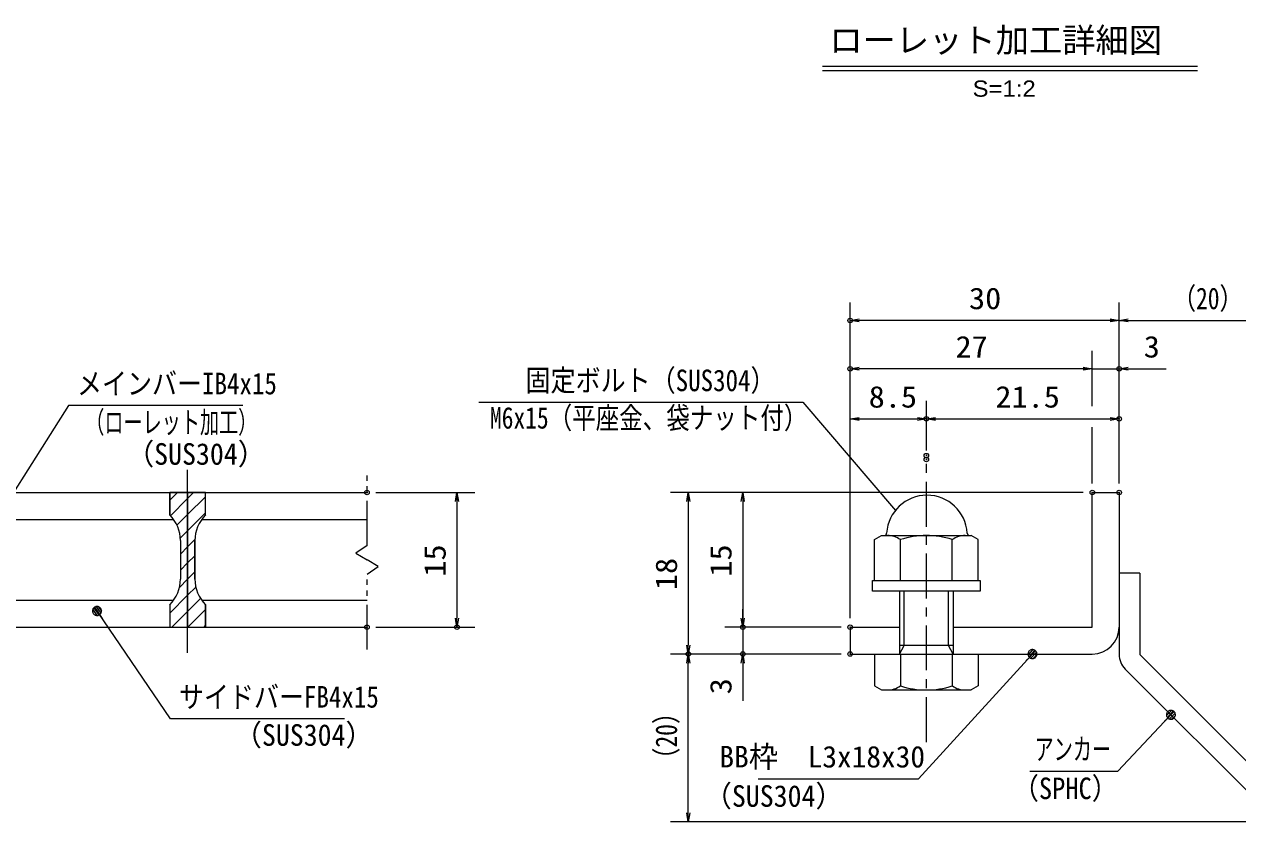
# Model space of a CAD drawing. Units: millimetres, scale not verified, with parts at other scales. Extents: x -1050 to 1050, y -742 to 742.
# Drawn here: x -337 to 340, y -460 to -15 of the extents above; entities that cross this region are included whole.
import ezdxf
from ezdxf.enums import TextEntityAlignment as Align

# ---------------------------------------------------------------- set-up
doc = ezdxf.new("R2010")
doc.units = ezdxf.units.MM
doc.header["$LTSCALE"] = 5
doc.header["$PDMODE"] = 32
doc.header["$PDSIZE"] = 2.5
doc.linetypes.add('CHAIN1', pattern=[8, 5, -1, 1, -1])
doc.linetypes.add('DOUBLE_CHAIN1', pattern=[8.8, 5, -1, 0.6, -0.6, 0.6, -1])
for name, color, linetype, lineweight in [('0-1_寸法注釈', 2, 'Continuous', 9), ('0-2_0', 2, 'Continuous', 9), ('0-3_DEFPOINTS', 134, 'Continuous', 9), ('0-4_アンカー', 7, 'Continuous', 9), ('0-5_蓋', 5, 'Continuous', 9), ('0-6_ハッチング', 4, 'Continuous', 9), ('0-7_想像線', 134, 'DOUBLE_CHAIN1', 9), ('0-8_中心線', 6, 'CHAIN1', 9), ('0-9_締付部品', 7, 'Continuous', 9), ('0-A_枠', 7, 'Continuous', 9)]:
    doc.layers.add(name, color=color, linetype=linetype, lineweight=lineweight)
doc.styles.add('HG丸ｺﾞｼｯｸM-PRO', font='')
doc.styles.add('ＭＳ ゴシック', font='')
doc.styles.get('HG丸ｺﾞｼｯｸM-PRO').set_extended_font_data('HG丸ｺﾞｼｯｸM-PRO')
doc.styles.get('ＭＳ ゴシック').set_extended_font_data('MS Gothic')

# ---------------------------------------------------------------- blocks, each defined once
blk = doc.blocks.new('_OPEN')
at = {"layer": '0-2_0'}
blk.add_line((0, 0), (-5, 0), dxfattribs=at)
blk.add_lwpolyline([(-5, 0.833), (0, 0), (-5, -0.833)], dxfattribs=at)
blk = doc.blocks.new('A$C6EB770D1')
at = {"layer": '0-4_アンカー'}
for p, q in [((130.257, 96.52), (45.237, 11.5)), ((138.388, 88.388), (130.257, 96.52)), ((138.388, 88.388), (53.368, 3.368)), ((0, 11.5), (45.237, 11.5)), ((0, 11.5), (0, 0)), ((0, 0), (45.237, 0))]:
    blk.add_line(p, q, dxfattribs=at)
blk.add_arc((45.237, 11.5), 11.5, 270, 315, dxfattribs=at)
blk = doc.blocks.new('A$C701A0DBD')
at = {"layer": '0-9_締付部品'}
for p, q in [((46.804, 58.868), (44.571, 55)), ((44.571, 4.954), (44.571, 55)), ((69.571, 58.914), (46.804, 58.914)), ((69.571, 0), (69.571, 60)), ((69.571, 60), (75.571, 60)), ((69.571, 1.086), (69.571, 58.868)), ((75.571, 60), (75.571, 0)), ((110.571, 1.086), (110.571, 58.868)), ((130.571, 4.954), (130.571, 55)), ((69.571, 44.434), (46.804, 44.434)), ((75.571, 45), (110.571, 45)), ((105.886, 42.295), (75.571, 42.295)), ((110.571, 45), (105.886, 42.295)), ((105.886, 45), (105.886, 15)), ((110.571, 44.434), (128.338, 44.434)), ((69.571, 15.52), (46.819, 15.52)), ((105.886, 17.705), (75.571, 17.705)), ((75.571, 15), (110.571, 15)), ((110.571, 15), (105.886, 17.705)), ((110.571, 15.52), (128.324, 15.52)), ((46.804, 1.086), (44.571, 4.954)), ((69.571, 1.086), (46.804, 1.086)), ((75.571, 0), (69.571, 0)), ((110.571, 1.086), (128.338, 1.086)), ((128.338, 1.086), (130.571, 4.954))]:
    blk.add_line(p, q, dxfattribs=at)
at = {"layer": '0-9_締付部品', "color": 6, "linetype": 'CHAIN1'}
blk.add_line((159.63, 30), (0, 30), dxfattribs=at)
at = {"layer": '0-9_締付部品'}
blk.add_lwpolyline([(110.571, 58.868), (128.338, 58.868), (130.571, 55)], dxfattribs=at)
for centre, radius, start, end in [((43.071, 54.269), 1.5, 273.58332, 0), ((44.571, 30.316), 22.5, 93.58332, 266.41668), ((57.315, 51.708), 12.743, 180.25748, 214.55301), ((117.828, 51.708), 12.743, 325.44699, 359.74252), ((92.337, 30), 47.766, 162.41141, 197.6472), ((82.806, 30), 47.766, 342.3528, 17.58859), ((57.315, 8.292), 12.743, 145.44699, 179.74252), ((117.828, 8.292), 12.743, 0.25748, 34.55301), ((43.071, 6.363), 1.5, 0, 86.41668)]:
    blk.add_arc(centre, radius, start, end, dxfattribs=at)
blk = doc.blocks.new('_Dot')
at = {"layer": '0-2_0'}
for p, q in [((-2.5, 0), (-5, 0)), ((2.445, 0.5), (-2.445, 0.5)), ((1.997, 1.5), (-1.997, 1.5)), ((2.289, -0.995), (-2.289, -0.995)), ((1.499, -1.995), (-1.499, -1.995))]:
    blk.add_line(p, q, dxfattribs=at)
for points in [[(2.5, 0), (2.48, 0.313), (2.421, 0.622), (2.324, 0.92), (2.191, 1.204), (2.023, 1.469), (1.822, 1.711), (1.594, 1.926), (1.34, 2.111), (1.064, 2.262), (0.773, 2.378), (0.468, 2.456), (0.157, 2.495), (-0.157, 2.495), (-0.468, 2.456), (-0.773, 2.378), (-1.064, 2.262), (-1.34, 2.111), (-1.594, 1.926), (-1.822, 1.711), (-2.023, 1.469), (-2.191, 1.204), (-2.324, 0.92), (-2.421, 0.622), (-2.48, 0.313), (-2.5, 0), (0, 0)], [(-2.5, 0), (-2.48, -0.313), (-2.421, -0.622), (-2.324, -0.92), (-2.191, -1.204), (-2.023, -1.469), (-1.822, -1.711), (-1.594, -1.926), (-1.34, -2.111), (-1.064, -2.262), (-0.773, -2.378), (-0.468, -2.456), (-0.157, -2.495), (0.157, -2.495), (0.468, -2.456), (0.773, -2.378), (1.064, -2.262), (1.34, -2.111), (1.594, -1.926), (1.822, -1.711), (2.023, -1.469), (2.191, -1.204), (2.324, -0.92), (2.421, -0.622), (2.48, -0.313), (2.5, 0), (0, 0)]]:
    blk.add_lwpolyline(points, close=True, dxfattribs=at)

msp = doc.modelspace()

# ---------------------------------------------------------------- linework, layer by layer
at = {"layer": '0-1_寸法注釈'}
for p, q in [((108.505, -38.751), (317.544, -38.751)), ((108.505, -41.251), (317.544, -41.251)), ((123.93, -346.308), (123.93, -170.474)), ((273.93, -271.308), (273.93, -170.474)), ((273.93, -271.308), (273.93, -170.474)), ((268.93, -180.474), (128.93, -180.474)), ((278.93, -180.474), (365.45, -180.474)), ((258.93, -228.263), (258.93, -197.4)), ((253.93, -207.4), (128.93, -207.4)), ((253.93, -207.4), (248.93, -207.4)), ((258.93, -207.4), (273.93, -207.4)), ((278.93, -207.4), (300.043, -207.4)), ((123.93, -346.308), (123.93, -225.296)), ((166.43, -250.737), (166.43, -225.296)), ((166.43, -252.968), (166.43, -225.296)), ((273.93, -271.308), (273.93, -225.296)), ((128.93, -235.296), (161.43, -235.296)), ((171.43, -235.296), (268.93, -235.296)), ((258.93, -271.308), (258.93, -239.866)), ((-140.45, -276.308), (-85.285, -276.308)), ((253.93, -276.308), (23.705, -276.308)), ((253.93, -276.308), (54.081, -276.308)), ((-95.285, -281.308), (-95.285, -346.308)), ((33.705, -281.308), (33.705, -361.308)), ((64.081, -281.308), (64.081, -346.308)), ((64.081, -346.308), (64.081, -341.308)), ((-140.45, -351.308), (-85.285, -351.308)), ((118.93, -351.308), (54.081, -351.308)), ((118.93, -351.308), (54.081, -351.308)), ((64.081, -351.308), (64.081, -366.308)), ((118.93, -366.308), (23.705, -366.308)), ((118.93, -366.308), (23.705, -366.308)), ((33.705, -454.697), (33.705, -371.308)), ((118.93, -366.308), (54.081, -366.308)), ((64.081, -371.308), (64.081, -392.422)), ((357.318, -459.697), (23.705, -459.697))]:
    msp.add_line(p, q, dxfattribs=at)
for points in [[(-214.764, -227.917), (-311.954, -227.917), (-365.465, -312.166)], [(-83.14, -225.953), (97.504, -225.953), (149.16, -286.273)], [(-157.919, -402.446), (-255.109, -402.446), (-295.419, -343.126)], [(72.643, -435.789), (162.011, -435.789), (224.883, -367.041)], [(224.059, -431.561), (273.113, -431.561), (302.077, -400.87)]]:
    msp.add_lwpolyline(points, dxfattribs=at)
at = {"layer": '0-3_DEFPOINTS'}
for p in [(123.93, -180.474), (123.93, -207.4), (273.93, -207.4), (166.43, -235.296), (273.93, -235.296), (166.43, -255.737), (166.43, -257.968), (-145.45, -276.308), (258.93, -276.308), (273.93, -276.308), (273.93, -276.308), (-145.45, -351.308), (-95.285, -351.308), (64.081, -351.308), (123.93, -351.308), (123.93, -351.308), (33.705, -366.308), (64.081, -366.308), (123.93, -366.308)]:
    msp.add_point(p, dxfattribs=at)
at = {"layer": '0-5_蓋'}
for p, q in [((-845.45, -276.308), (-145.45, -276.308)), ((-235.45, -276.308), (-255.45, -276.308)), ((-255.45, -288.808), (-255.45, -276.308)), ((-235.45, -288.808), (-235.45, -276.308)), ((-362.611, -291.308), (-253.289, -291.308)), ((-237.611, -291.308), (-145.45, -291.308)), ((-249.45, -303.091), (-249.45, -324.525)), ((-241.45, -303.091), (-241.45, -324.525)), ((-362.611, -336.308), (-253.289, -336.308)), ((-237.611, -336.308), (-145.45, -336.308)), ((-255.45, -338.808), (-255.45, -351.308)), ((-235.45, -338.808), (-235.45, -351.308)), ((-845.45, -351.308), (-145.45, -351.308)), ((-255.45, -351.308), (-235.45, -351.308))]:
    msp.add_line(p, q, dxfattribs=at)
for centre, start, end in [((-269.45, -303.091), 0, 45.573), ((-221.45, -303.091), 134.427, 180), ((-269.45, -324.525), 314.427, 0), ((-221.45, -324.525), 180, 225.573)]:
    msp.add_arc(centre, 20, start, end, dxfattribs=at)
at = {"layer": '0-6_ハッチング'}
for p, q in [((-255.45, -276.308), (-255.45, -288.808)), ((-255.45, -280.665), (-251.093, -276.308)), ((-249.45, -303.091), (-249.45, -324.525)), ((-241.45, -324.525), (-241.45, -303.091)), ((-245.271, -351.308), (-235.45, -341.488)), ((-236.29, -351.308), (-235.45, -350.468))]:
    msp.add_line(p, q, dxfattribs=at)
for points in [[(-255.45, -338.808), (-255.45, -351.308), (-245.45, -351.308), (-245.45, -276.308), (-255.45, -276.308)], [(-255.061, -289.256), (-245.45, -279.646), (-242.113, -276.308)], [(-245.45, -276.308), (-245.45, -351.308), (-235.45, -351.308), (-235.45, -338.808)], [(-235.45, -288.808), (-235.45, -276.308), (-245.45, -276.308)], [(-251.402, -294.578), (-245.45, -288.626), (-235.45, -278.626)], [(-249.56, -301.716), (-245.45, -297.606), (-235.45, -287.606)], [(-249.45, -310.586), (-245.45, -306.586), (-241.406, -302.543)], [(-249.45, -319.567), (-245.45, -315.567), (-241.45, -311.567)], [(-250.058, -329.155), (-245.45, -324.547), (-241.45, -320.547)], [(-255.45, -343.527), (-245.45, -333.527), (-240.888, -328.965)], [(-254.251, -351.308), (-245.45, -342.507), (-238.233, -335.29)]]:
    msp.add_lwpolyline(points, dxfattribs=at)
for centre, start, end in [((-269.45, -303.091), 0, 45.573), ((-221.45, -303.091), 134.427, 180), ((-269.45, -324.525), 314.427, 0), ((-221.45, -324.525), 180, 225.573)]:
    msp.add_arc(centre, 20, start, end, dxfattribs=at)
at = {"layer": '0-7_想像線'}
for p, q in [((-145.45, -305.859), (-145.45, -263.808)), ((-145.45, -305.859), (-151.743, -310.072)), ((-151.743, -310.072), (-145.45, -313.808)), ((-145.45, -363.808), (-145.45, -321.757))]:
    msp.add_line(p, q, dxfattribs=at)
msp.add_lwpolyline([(-145.45, -321.757), (-139.157, -317.545), (-145.45, -313.808)], dxfattribs=at)
at = {"layer": '0-8_中心線'}
msp.add_line((-245.45, -365.535), (-245.45, -263.606), dxfattribs=at)
at = {"layer": '0-A_枠'}
for p, q in [((258.93, -351.308), (258.93, -276.308)), ((258.93, -276.308), (273.93, -276.308)), ((273.93, -276.308), (273.93, -351.308)), ((123.93, -351.308), (151.43, -351.308)), ((123.93, -351.308), (123.93, -366.308)), ((181.43, -351.308), (258.93, -351.308)), ((123.93, -366.308), (258.93, -366.308))]:
    msp.add_line(p, q, dxfattribs=at)
msp.add_arc((258.93, -351.308), 15, 270, 0, dxfattribs=at)

# ---------------------------------------------------------------- block references
at = {"layer": '0-1_寸法注釈'}
for name, p, rotation in [('_OPEN', (123.93, -180.474), 180), ('_OPEN', (273.93, -180.474), 180), ('_OPEN', (123.93, -207.4), 180), ('_OPEN', (273.93, -207.4), 180), ('_OPEN', (123.93, -235.296), 180), ('_OPEN', (166.43, -235.296), 180), ('_OPEN', (-95.285, -276.308), 90), ('_OPEN', (33.705, -276.308), 90), ('_OPEN', (64.081, -276.308), 90), ('_Dot', (-295.99, -342.305), 124.85308), ('_OPEN', (-95.285, -351.308), 270), ('_OPEN', (64.081, -351.308), 270), ('_OPEN', (64.081, -351.308), 270), ('_OPEN', (33.705, -366.308), 270), ('_Dot', (225.564, -366.308), 47.10573), ('_OPEN', (33.705, -366.308), 90), ('_OPEN', (64.081, -366.308), 90), ('_Dot', (302.776, -400.154), 45.68596), ('_OPEN', (33.705, -459.697), 270)]:
    msp.add_blockref(name, p, dxfattribs=dict(at, rotation=rotation))
for p in [(273.93, -180.474), (258.93, -207.4), (258.93, -207.4), (166.43, -235.296), (273.93, -235.296)]:
    msp.add_blockref('_OPEN', p, dxfattribs=at)
at = {"layer": '0-4_アンカー', "rotation": 270}
msp.add_blockref('A$C6EB770D1', (273.93, -321.308), dxfattribs=at)
at = {"layer": '0-9_締付部品', "rotation": 270}
msp.add_blockref('A$C701A0DBD', (136.43, -255.737), dxfattribs=at)

# ---------------------------------------------------------------- texts
at = {"layer": '0-1_寸法注釈', "color": 7}
for s, height, style, p in [('ローレット加工詳細図', 13.6, 'HG丸ｺﾞｼｯｸM-PRO', (112.318, -35.179)), ('BB枠\u3000L3x18x30', 12.03, 'ＭＳ ゴシック', (51.036, -433.102))]:
    msp.add_text(s, height=height, dxfattribs=dict(at, style=style)).set_placement(p, align=Align.BOTTOM_LEFT)
for s, height, style, width, p in [('S=1:2', 9.054, 'HG丸ｺﾞｼｯｸM-PRO', 1.1, (192.217, -58.547)), ('30', 12.02, 'ＭＳ ゴシック', 1.1, (190.197, -177.787)), ('（20）', 12.02, 'ＭＳ ゴシック', 0.8, (303.675, -177.787)), ('27', 12.02, 'ＭＳ ゴシック', 1.1, (182.697, -204.713)), ('3', 12.02, 'ＭＳ ゴシック', 1.1, (287.62, -204.713)), ('メインバーIB4x15', 12.03, 'ＭＳ ゴシック', 0.85, (-307.177, -225.23)), ('固定ボルト（SUS304）', 12.03, 'ＭＳ ゴシック', 0.85, (-57.046, -223.476)), ('8.5', 12.02, 'ＭＳ ゴシック', 1.1, (134.263, -232.609)), ('21.5', 12.02, 'ＭＳ ゴシック', 1.1, (204.897, -232.609)), ('（ローレット加工）', 12.02, 'ＭＳ ゴシック', 0.65, (-302.543, -246.785)), ('M6x15（平座金、袋ナット付）', 12.02, 'ＭＳ ゴシック', 0.8, (-76.871, -244.31)), ('（SUS304）', 12.02, 'ＭＳ ゴシック', 0.95, (-279.696, -264.449)), ('サイドバーFB4x15', 12.03, 'ＭＳ ゴシック', 0.85, (-250.331, -399.759)), ('（SUS304）', 12.02, 'ＭＳ ゴシック', 0.95, (-219.622, -421.002)), ('アンカー', 12.02, 'ＭＳ ゴシック', 0.65, (226.765, -428.874)), ('（SUS304）', 12.02, 'ＭＳ ゴシック', 0.95, (42.418, -454.984)), ('（SPHC）', 12.03, 'ＭＳ ゴシック', 0.9, (214.404, -450.727))]:
    msp.add_text(s, height=height, dxfattribs=dict(at, style=style, width=width)).set_placement(p, align=Align.BOTTOM_LEFT)
at = {"layer": '0-1_寸法注釈', "color": 7, "style": 'ＭＳ ゴシック'}
for s, width, p in [('15', 1.1, (-97.972, -323.197)), ('15', 1.1, (61.394, -323.197)), ('18', 1.1, (31.017, -330.697)), ('3', 1.1, (61.394, -388.732)), ('（20）', 0.8, (31.017, -431.517))]:
    msp.add_text(s, height=12.02, rotation=90, dxfattribs=dict(at, width=width)).set_placement(p, align=Align.BOTTOM_LEFT)

doc.saveas('drawing.dxf')
